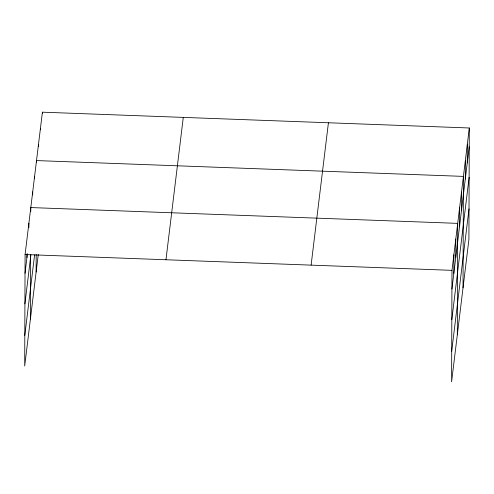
<?xml version="1.0" encoding="UTF-8"?>
<svg xmlns="http://www.w3.org/2000/svg" width="494" height="494" viewBox="0 0 494 494"><rect width="100%" height="100%" fill="white"/><g stroke="black" fill="none" stroke-linecap="round" stroke-linejoin="round"><path stroke-width="0.74" d="M469.3 127.983L451.985 270.348L451.596 381.819L468.911 239.46L469.3 127.983L42.404 112.181L25.089 254.54L24.7 366.017L38.266 254.459M26.929 257.609L26.942 253.867M28.88 227.715L28.899 223.22M30.412 319.038L30.64 254.601M30.789 211.309L30.801 207.56L457.703 223.368L457.314 334.839M32.697 194.902L32.709 191.9M34.605 178.488L34.611 176.241M36.124 272.058L36.186 254.459M36.513 162.081L36.513 160.581L463.415 176.389L463.026 287.86M38.47 146.693L38.476 144.452M40.434 129.811L40.44 128.317M42.398 113.682L42.404 112.181M453.825 273.417L453.893 254.688M455.734 257.757L455.795 239.028M459.537 226.437L459.605 207.708M461.445 210.777L461.507 192.049M465.311 178.982L465.379 160.254M467.275 162.847L467.336 144.118M25.021 273.268L27.38 253.879M24.916 303.878L30.9 254.657M24.805 335.407L34.599 254.873M165.965 259.758L183.28 117.393M311.109 265.13L328.424 122.771M451.924 289.07L469.232 146.712M451.819 319.68L469.127 177.321M451.707 351.215L469.016 208.851M25.089 254.54L451.985 270.348"/></g></svg>
